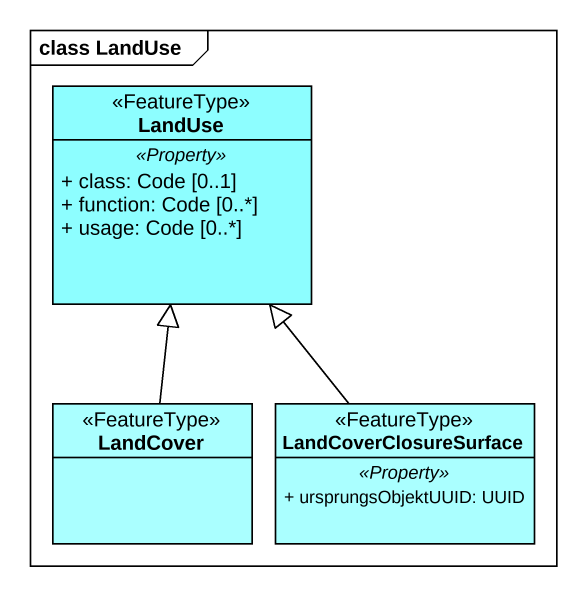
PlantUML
@startuml
mainframe class LandUse
hide circle
hide empty members
skinparam classAttributeIconSize 0
class LandUse <<FeatureType>> #8DFEFF {
  .. <<Property>> ..
  + class: Code [0..1]
  + function: Code [0..*]
  + usage: Code [0..*]
}
class LandCover <<FeatureType>> #AAFFFF
class LandCoverClosureSurface <<FeatureType>> #AAFFFF {
  .. <<Property>> ..
  + ursprungsObjektUUID: UUID
}
LandCover -up-|> LandUse
LandCoverClosureSurface -up-|> LandUse
@enduml
